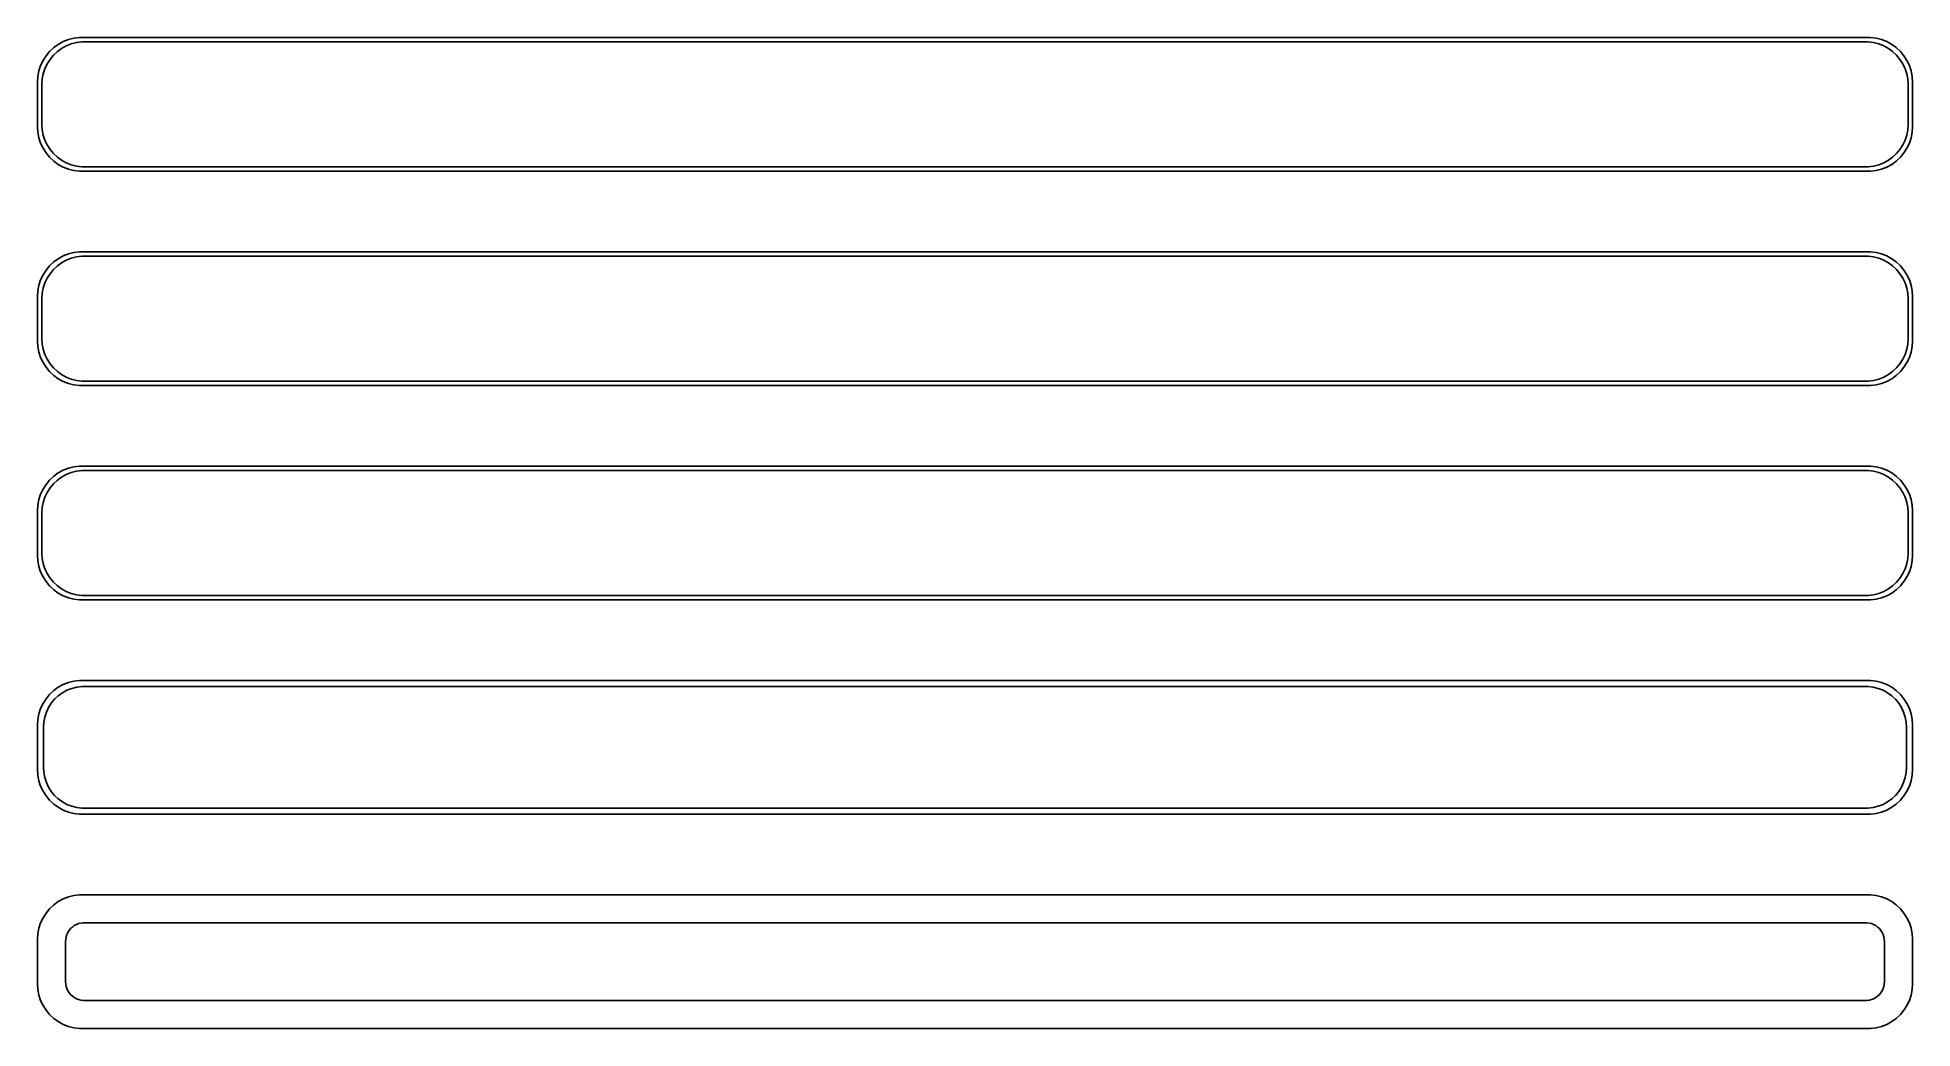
# Model space of a CAD drawing. Header units: metres. Extents: x -105 to 105, y 113 to 223.
import ezdxf

# ---------------------------------------------------------------- set-up
doc = ezdxf.new("R2010")
doc.units = ezdxf.units.M

msp = doc.modelspace()

# ---------------------------------------------------------------- linework, layer by layer
for p, q in [((-102.679, 222.722), (-103.187, 222.353)), ((-102.129, 223.024), (-102.679, 222.722)), ((-101.545, 223.255), (-102.129, 223.024)), ((-101.772, 222.548), (-101.218, 222.768)), ((-100.937, 223.411), (-101.545, 223.255)), ((-101.218, 222.768), (-100.64, 222.916)), ((-100.314, 223.49), (-100.937, 223.411)), ((-100.64, 222.916), (-100.048, 222.991)), ((100.314, 223.49), (-100.314, 223.49)), ((-100.048, 222.991), (100.048, 222.991)), ((100.048, 222.991), (100.64, 222.916)), ((100.937, 223.411), (100.314, 223.49)), ((100.64, 222.916), (101.218, 222.768)), ((101.545, 223.255), (100.937, 223.411)), ((101.218, 222.768), (101.772, 222.548)), ((102.129, 223.024), (101.545, 223.255)), ((102.679, 222.722), (102.129, 223.024)), ((103.187, 222.353), (102.679, 222.722)), ((-104.382, 220.909), (-104.649, 220.341)), ((-104.045, 221.439), (-104.382, 220.909)), ((-104.166, 219.999), (-103.912, 220.538)), ((-103.645, 221.923), (-104.045, 221.439)), ((-103.912, 220.538), (-103.593, 221.042)), ((-103.187, 222.353), (-103.645, 221.923)), ((-103.593, 221.042), (-103.213, 221.502)), ((-103.213, 221.502), (-102.778, 221.91)), ((-102.778, 221.91), (-102.295, 222.261)), ((-102.295, 222.261), (-101.772, 222.548)), ((101.772, 222.548), (102.295, 222.261)), ((102.295, 222.261), (102.778, 221.91)), ((102.778, 221.91), (103.213, 221.502)), ((103.645, 221.923), (103.187, 222.353)), ((103.213, 221.502), (103.593, 221.042)), ((103.593, 221.042), (103.912, 220.538)), ((104.045, 221.439), (103.645, 221.923)), ((103.912, 220.538), (104.166, 219.999)), ((104.382, 220.909), (104.045, 221.439)), ((104.649, 220.341), (104.382, 220.909)), ((-104.961, 219.127), (-105, 218.5)), ((-105, 218.5), (-105, 213.5)), ((-104.843, 219.743), (-104.961, 219.127)), ((-104.649, 220.341), (-104.843, 219.743)), ((-104.5, 218.25), (-104.463, 218.845)), ((-104.463, 218.845), (-104.351, 219.431)), ((-104.351, 219.431), (-104.166, 219.999)), ((104.166, 219.999), (104.351, 219.431)), ((104.351, 219.431), (104.463, 218.845)), ((104.463, 218.845), (104.5, 218.25)), ((104.843, 219.743), (104.649, 220.341)), ((104.961, 219.127), (104.843, 219.743)), ((105, 218.5), (104.961, 219.127)), ((105, 213.5), (105, 218.5)), ((-104.5, 213.75), (-104.5, 218.25)), ((104.5, 218.25), (104.5, 213.75)), ((-105, 213.5), (-104.961, 212.873)), ((-104.961, 212.873), (-104.843, 212.257)), ((-104.843, 212.257), (-104.649, 211.659)), ((-104.463, 213.155), (-104.5, 213.75)), ((-104.351, 212.569), (-104.463, 213.155)), ((-104.166, 212.001), (-104.351, 212.569)), ((104.351, 212.569), (104.166, 212.001)), ((104.463, 213.155), (104.351, 212.569)), ((104.5, 213.75), (104.463, 213.155)), ((104.649, 211.659), (104.843, 212.257)), ((104.843, 212.257), (104.961, 212.873)), ((104.961, 212.873), (105, 213.5)), ((-104.649, 211.659), (-104.382, 211.091)), ((-104.382, 211.091), (-104.045, 210.561)), ((-103.912, 211.462), (-104.166, 212.001)), ((-104.045, 210.561), (-103.645, 210.077)), ((-103.593, 210.958), (-103.912, 211.462)), ((-103.645, 210.077), (-103.187, 209.647)), ((-103.213, 210.498), (-103.593, 210.958)), ((-102.778, 210.09), (-103.213, 210.498)), ((-102.295, 209.739), (-102.778, 210.09)), ((102.778, 210.09), (102.295, 209.739)), ((103.213, 210.498), (102.778, 210.09)), ((103.187, 209.647), (103.645, 210.077)), ((103.593, 210.958), (103.213, 210.498)), ((103.912, 211.462), (103.593, 210.958)), ((103.645, 210.077), (104.045, 210.561)), ((104.166, 212.001), (103.912, 211.462)), ((104.045, 210.561), (104.382, 211.091)), ((104.382, 211.091), (104.649, 211.659)), ((-103.187, 209.647), (-102.679, 209.278)), ((-102.679, 209.278), (-102.129, 208.976)), ((-101.772, 209.452), (-102.295, 209.739)), ((-102.129, 208.976), (-101.545, 208.745)), ((-101.218, 209.232), (-101.772, 209.452)), ((-101.545, 208.745), (-100.937, 208.589)), ((-100.64, 209.084), (-101.218, 209.232)), ((-100.937, 208.589), (-100.314, 208.51)), ((-100.048, 209.009), (-100.64, 209.084)), ((-100.314, 208.51), (100.314, 208.51)), ((100.048, 209.009), (-100.048, 209.009)), ((100.64, 209.084), (100.048, 209.009)), ((100.314, 208.51), (100.937, 208.589)), ((101.218, 209.232), (100.64, 209.084)), ((100.937, 208.589), (101.545, 208.745)), ((101.772, 209.452), (101.218, 209.232)), ((101.545, 208.745), (102.129, 208.976)), ((102.295, 209.739), (101.772, 209.452)), ((102.129, 208.976), (102.679, 209.278)), ((102.679, 209.278), (103.187, 209.647)), ((-104.045, 197.439), (-104.382, 196.909)), ((-103.645, 197.923), (-104.045, 197.439)), ((-103.187, 198.353), (-103.645, 197.923)), ((-103.593, 197.042), (-103.213, 197.502)), ((-103.213, 197.502), (-102.778, 197.91)), ((-102.679, 198.722), (-103.187, 198.353)), ((-102.778, 197.91), (-102.295, 198.261)), ((-102.129, 199.024), (-102.679, 198.722)), ((-102.295, 198.261), (-101.772, 198.548)), ((-101.545, 199.255), (-102.129, 199.024)), ((-101.772, 198.548), (-101.218, 198.768)), ((-100.937, 199.411), (-101.545, 199.255)), ((-101.218, 198.768), (-100.64, 198.916)), ((-100.314, 199.49), (-100.937, 199.411)), ((-100.64, 198.916), (-100.048, 198.991)), ((100.314, 199.49), (-100.314, 199.49)), ((-100.048, 198.991), (100.048, 198.991)), ((100.048, 198.991), (100.64, 198.916)), ((100.937, 199.411), (100.314, 199.49)), ((100.64, 198.916), (101.218, 198.768)), ((101.545, 199.255), (100.937, 199.411)), ((101.218, 198.768), (101.772, 198.548)), ((102.129, 199.024), (101.545, 199.255)), ((101.772, 198.548), (102.295, 198.261)), ((102.679, 198.722), (102.129, 199.024)), ((102.295, 198.261), (102.778, 197.91)), ((103.187, 198.353), (102.679, 198.722)), ((102.778, 197.91), (103.213, 197.502)), ((103.645, 197.923), (103.187, 198.353)), ((103.213, 197.502), (103.593, 197.042)), ((104.045, 197.439), (103.645, 197.923)), ((104.382, 196.909), (104.045, 197.439)), ((-104.843, 195.743), (-104.961, 195.127)), ((-104.649, 196.341), (-104.843, 195.743)), ((-104.382, 196.909), (-104.649, 196.341)), ((-104.463, 194.845), (-104.351, 195.431)), ((-104.351, 195.431), (-104.166, 195.999)), ((-104.166, 195.999), (-103.912, 196.538)), ((-103.912, 196.538), (-103.593, 197.042)), ((103.593, 197.042), (103.912, 196.538)), ((103.912, 196.538), (104.166, 195.999)), ((104.166, 195.999), (104.351, 195.431)), ((104.351, 195.431), (104.463, 194.845)), ((104.649, 196.341), (104.382, 196.909)), ((104.843, 195.743), (104.649, 196.341)), ((104.961, 195.127), (104.843, 195.743)), ((-104.961, 195.127), (-105, 194.5)), ((-105, 194.5), (-105, 189.5)), ((-104.5, 194.25), (-104.463, 194.845)), ((-104.5, 189.75), (-104.5, 194.25)), ((104.463, 194.845), (104.5, 194.25)), ((104.5, 194.25), (104.5, 189.75)), ((105, 194.5), (104.961, 195.127)), ((105, 189.5), (105, 194.5)), ((-105, 189.5), (-104.961, 188.873)), ((-104.463, 189.155), (-104.5, 189.75)), ((-104.351, 188.569), (-104.463, 189.155)), ((104.463, 189.155), (104.351, 188.569)), ((104.5, 189.75), (104.463, 189.155)), ((104.961, 188.873), (105, 189.5)), ((-104.961, 188.873), (-104.843, 188.257)), ((-104.843, 188.257), (-104.649, 187.659)), ((-104.649, 187.659), (-104.382, 187.091)), ((-104.382, 187.091), (-104.045, 186.561)), ((-104.166, 188.001), (-104.351, 188.569)), ((-103.912, 187.462), (-104.166, 188.001)), ((-103.593, 186.958), (-103.912, 187.462)), ((-103.213, 186.498), (-103.593, 186.958)), ((103.593, 186.958), (103.213, 186.498)), ((103.912, 187.462), (103.593, 186.958)), ((104.166, 188.001), (103.912, 187.462)), ((104.045, 186.561), (104.382, 187.091)), ((104.351, 188.569), (104.166, 188.001)), ((104.382, 187.091), (104.649, 187.659)), ((104.649, 187.659), (104.843, 188.257)), ((104.843, 188.257), (104.961, 188.873)), ((-104.045, 186.561), (-103.645, 186.077)), ((-103.645, 186.077), (-103.187, 185.647)), ((-102.778, 186.09), (-103.213, 186.498)), ((-103.187, 185.647), (-102.679, 185.278)), ((-102.295, 185.739), (-102.778, 186.09)), ((-102.679, 185.278), (-102.129, 184.976)), ((-101.772, 185.452), (-102.295, 185.739)), ((-102.129, 184.976), (-101.545, 184.745)), ((-101.218, 185.232), (-101.772, 185.452)), ((-100.64, 185.084), (-101.218, 185.232)), ((-100.048, 185.009), (-100.64, 185.084)), ((100.048, 185.009), (-100.048, 185.009)), ((100.64, 185.084), (100.048, 185.009)), ((101.218, 185.232), (100.64, 185.084)), ((101.772, 185.452), (101.218, 185.232)), ((101.545, 184.745), (102.129, 184.976)), ((102.295, 185.739), (101.772, 185.452)), ((102.129, 184.976), (102.679, 185.278)), ((102.778, 186.09), (102.295, 185.739)), ((102.679, 185.278), (103.187, 185.647)), ((103.213, 186.498), (102.778, 186.09)), ((103.187, 185.647), (103.645, 186.077)), ((103.645, 186.077), (104.045, 186.561)), ((-101.545, 184.745), (-100.937, 184.589)), ((-100.937, 184.589), (-100.314, 184.51)), ((-100.314, 184.51), (100.314, 184.51)), ((100.314, 184.51), (100.937, 184.589)), ((100.937, 184.589), (101.545, 184.745)), ((-103.187, 174.353), (-103.645, 173.923)), ((-102.679, 174.722), (-103.187, 174.353)), ((-102.129, 175.024), (-102.679, 174.722)), ((-102.295, 174.261), (-101.772, 174.548)), ((-101.545, 175.255), (-102.129, 175.024)), ((-101.772, 174.548), (-101.218, 174.768)), ((-100.937, 175.411), (-101.545, 175.255)), ((-101.218, 174.768), (-100.64, 174.916)), ((-100.314, 175.49), (-100.937, 175.411)), ((-100.64, 174.916), (-100.048, 174.991)), ((100.314, 175.49), (-100.314, 175.49)), ((-100.048, 174.991), (100.048, 174.991)), ((100.048, 174.991), (100.64, 174.916)), ((100.937, 175.411), (100.314, 175.49)), ((100.64, 174.916), (101.218, 174.768)), ((101.545, 175.255), (100.937, 175.411)), ((101.218, 174.768), (101.772, 174.548)), ((102.129, 175.024), (101.545, 175.255)), ((101.772, 174.548), (102.295, 174.261)), ((102.679, 174.722), (102.129, 175.024)), ((103.187, 174.353), (102.679, 174.722)), ((103.645, 173.923), (103.187, 174.353)), ((-104.649, 172.341), (-104.843, 171.743)), ((-104.382, 172.909), (-104.649, 172.341)), ((-104.045, 173.439), (-104.382, 172.909)), ((-104.166, 171.999), (-103.912, 172.538)), ((-103.645, 173.923), (-104.045, 173.439)), ((-103.912, 172.538), (-103.593, 173.042)), ((-103.593, 173.042), (-103.213, 173.502)), ((-103.213, 173.502), (-102.778, 173.91)), ((-102.778, 173.91), (-102.295, 174.261)), ((102.295, 174.261), (102.778, 173.91)), ((102.778, 173.91), (103.213, 173.502)), ((103.213, 173.502), (103.593, 173.042)), ((103.593, 173.042), (103.912, 172.538)), ((104.045, 173.439), (103.645, 173.923)), ((103.912, 172.538), (104.166, 171.999)), ((104.382, 172.909), (104.045, 173.439)), ((104.649, 172.341), (104.382, 172.909)), ((104.843, 171.743), (104.649, 172.341)), ((-104.961, 171.127), (-105, 170.5)), ((-105, 170.5), (-105, 165.5)), ((-104.843, 171.743), (-104.961, 171.127)), ((-104.5, 170.25), (-104.463, 170.845)), ((-104.5, 165.75), (-104.5, 170.25)), ((-104.463, 170.845), (-104.351, 171.431)), ((-104.351, 171.431), (-104.166, 171.999)), ((104.166, 171.999), (104.351, 171.431)), ((104.351, 171.431), (104.463, 170.845)), ((104.463, 170.845), (104.5, 170.25)), ((104.5, 170.25), (104.5, 165.75)), ((104.961, 171.127), (104.843, 171.743)), ((105, 170.5), (104.961, 171.127)), ((105, 165.5), (105, 170.5)), ((-105, 165.5), (-104.961, 164.873)), ((-104.961, 164.873), (-104.843, 164.257)), ((-104.843, 164.257), (-104.649, 163.659)), ((-104.463, 165.155), (-104.5, 165.75)), ((-104.351, 164.569), (-104.463, 165.155)), ((-104.166, 164.001), (-104.351, 164.569)), ((-103.912, 163.462), (-104.166, 164.001)), ((104.166, 164.001), (103.912, 163.462)), ((104.351, 164.569), (104.166, 164.001)), ((104.463, 165.155), (104.351, 164.569)), ((104.5, 165.75), (104.463, 165.155)), ((104.649, 163.659), (104.843, 164.257)), ((104.843, 164.257), (104.961, 164.873)), ((104.961, 164.873), (105, 165.5)), ((-104.649, 163.659), (-104.382, 163.091)), ((-104.382, 163.091), (-104.045, 162.561)), ((-104.045, 162.561), (-103.645, 162.077)), ((-103.593, 162.958), (-103.912, 163.462)), ((-103.645, 162.077), (-103.187, 161.647)), ((-103.213, 162.498), (-103.593, 162.958)), ((-102.778, 162.09), (-103.213, 162.498)), ((-102.295, 161.739), (-102.778, 162.09)), ((-101.772, 161.452), (-102.295, 161.739)), ((102.295, 161.739), (101.772, 161.452)), ((102.778, 162.09), (102.295, 161.739)), ((103.213, 162.498), (102.778, 162.09)), ((103.187, 161.647), (103.645, 162.077)), ((103.593, 162.958), (103.213, 162.498)), ((103.912, 163.462), (103.593, 162.958)), ((103.645, 162.077), (104.045, 162.561)), ((104.045, 162.561), (104.382, 163.091)), ((104.382, 163.091), (104.649, 163.659)), ((-103.187, 161.647), (-102.679, 161.278)), ((-102.679, 161.278), (-102.129, 160.976)), ((-102.129, 160.976), (-101.545, 160.745)), ((-101.218, 161.232), (-101.772, 161.452)), ((-101.545, 160.745), (-100.937, 160.589)), ((-100.64, 161.084), (-101.218, 161.232)), ((-100.937, 160.589), (-100.314, 160.51)), ((-100.048, 161.009), (-100.64, 161.084)), ((-100.314, 160.51), (100.314, 160.51)), ((100.048, 161.009), (-100.048, 161.009)), ((100.64, 161.084), (100.048, 161.009)), ((100.314, 160.51), (100.937, 160.589)), ((101.218, 161.232), (100.64, 161.084)), ((100.937, 160.589), (101.545, 160.745)), ((101.772, 161.452), (101.218, 161.232)), ((101.545, 160.745), (102.129, 160.976)), ((102.129, 160.976), (102.679, 161.278)), ((102.679, 161.278), (103.187, 161.647)), ((-101.545, 151.255), (-102.129, 151.024)), ((-100.937, 151.411), (-101.545, 151.255)), ((-100.314, 151.49), (-100.937, 151.411)), ((100.314, 151.49), (-100.314, 151.49)), ((100.937, 151.411), (100.314, 151.49)), ((101.545, 151.255), (100.937, 151.411)), ((102.129, 151.024), (101.545, 151.255)), ((-104.045, 149.439), (-104.382, 148.909)), ((-103.645, 149.923), (-104.045, 149.439)), ((-103.187, 150.353), (-103.645, 149.923)), ((-103.454, 148.941), (-103.088, 149.384)), ((-102.679, 150.722), (-103.187, 150.353)), ((-103.088, 149.384), (-102.668, 149.778)), ((-102.129, 151.024), (-102.679, 150.722)), ((-102.668, 149.778), (-102.203, 150.116)), ((-102.203, 150.116), (-101.699, 150.393)), ((-101.699, 150.393), (-101.165, 150.604)), ((-101.165, 150.604), (-100.608, 150.747)), ((-100.608, 150.747), (-100.037, 150.819)), ((-100.037, 150.819), (100.037, 150.819)), ((100.037, 150.819), (100.608, 150.747)), ((100.608, 150.747), (101.165, 150.604)), ((101.165, 150.604), (101.699, 150.393)), ((101.699, 150.393), (102.203, 150.116)), ((102.679, 150.722), (102.129, 151.024)), ((102.203, 150.116), (102.668, 149.778)), ((102.668, 149.778), (103.088, 149.384)), ((103.187, 150.353), (102.679, 150.722)), ((103.088, 149.384), (103.454, 148.941)), ((103.645, 149.923), (103.187, 150.353)), ((104.045, 149.439), (103.645, 149.923)), ((104.382, 148.909), (104.045, 149.439)), ((-104.961, 147.127), (-105, 146.5)), ((-104.843, 147.743), (-104.961, 147.127)), ((-104.649, 148.341), (-104.843, 147.743)), ((-104.382, 148.909), (-104.649, 148.341)), ((-104.292, 146.824), (-104.185, 147.389)), ((-104.185, 147.389), (-104.007, 147.935)), ((-104.007, 147.935), (-103.762, 148.456)), ((-103.762, 148.456), (-103.454, 148.941)), ((103.454, 148.941), (103.762, 148.456)), ((103.762, 148.456), (104.007, 147.935)), ((104.007, 147.935), (104.185, 147.389)), ((104.185, 147.389), (104.292, 146.824)), ((104.649, 148.341), (104.382, 148.909)), ((104.843, 147.743), (104.649, 148.341)), ((104.961, 147.127), (104.843, 147.743)), ((105, 146.5), (104.961, 147.127)), ((-105, 146.5), (-105, 141.5)), ((-104.328, 146.25), (-104.292, 146.824)), ((-104.328, 141.75), (-104.328, 146.25)), ((104.292, 146.824), (104.328, 146.25)), ((104.328, 146.25), (104.328, 141.75)), ((105, 141.5), (105, 146.5)), ((-105, 141.5), (-104.961, 140.873)), ((-104.961, 140.873), (-104.843, 140.257)), ((-104.292, 141.176), (-104.328, 141.75)), ((-104.185, 140.611), (-104.292, 141.176)), ((104.292, 141.176), (104.185, 140.611)), ((104.328, 141.75), (104.292, 141.176)), ((104.843, 140.257), (104.961, 140.873)), ((104.961, 140.873), (105, 141.5)), ((-104.843, 140.257), (-104.649, 139.659)), ((-104.649, 139.659), (-104.382, 139.091)), ((-104.382, 139.091), (-104.045, 138.561)), ((-104.007, 140.065), (-104.185, 140.611)), ((-103.762, 139.544), (-104.007, 140.065)), ((-103.454, 139.059), (-103.762, 139.544)), ((-103.088, 138.616), (-103.454, 139.059)), ((-102.668, 138.222), (-103.088, 138.616)), ((103.088, 138.616), (102.668, 138.222)), ((103.454, 139.059), (103.088, 138.616)), ((103.762, 139.544), (103.454, 139.059)), ((104.007, 140.065), (103.762, 139.544)), ((104.185, 140.611), (104.007, 140.065)), ((104.045, 138.561), (104.382, 139.091)), ((104.382, 139.091), (104.649, 139.659)), ((104.649, 139.659), (104.843, 140.257)), ((-104.045, 138.561), (-103.645, 138.077)), ((-103.645, 138.077), (-103.187, 137.647)), ((-103.187, 137.647), (-102.679, 137.278)), ((-102.679, 137.278), (-102.129, 136.976)), ((-102.203, 137.884), (-102.668, 138.222)), ((-101.699, 137.607), (-102.203, 137.884)), ((-102.129, 136.976), (-101.545, 136.745)), ((-101.165, 137.396), (-101.699, 137.607)), ((-101.545, 136.745), (-100.937, 136.589)), ((-100.608, 137.253), (-101.165, 137.396)), ((-100.937, 136.589), (-100.314, 136.51)), ((-100.037, 137.181), (-100.608, 137.253)), ((-100.314, 136.51), (100.314, 136.51)), ((100.037, 137.181), (-100.037, 137.181)), ((100.608, 137.253), (100.037, 137.181)), ((100.314, 136.51), (100.937, 136.589)), ((101.165, 137.396), (100.608, 137.253)), ((100.937, 136.589), (101.545, 136.745)), ((101.699, 137.607), (101.165, 137.396)), ((101.545, 136.745), (102.129, 136.976)), ((102.203, 137.884), (101.699, 137.607)), ((102.129, 136.976), (102.679, 137.278)), ((102.668, 138.222), (102.203, 137.884)), ((102.679, 137.278), (103.187, 137.647)), ((103.187, 137.647), (103.645, 138.077)), ((103.645, 138.077), (104.045, 138.561)), ((-103.187, 126.353), (-103.645, 125.923)), ((-102.679, 126.722), (-103.187, 126.353)), ((-102.129, 127.024), (-102.679, 126.722)), ((-101.545, 127.255), (-102.129, 127.024)), ((-100.937, 127.411), (-101.545, 127.255)), ((-100.314, 127.49), (-100.937, 127.411)), ((100.314, 127.49), (-100.314, 127.49)), ((100.937, 127.411), (100.314, 127.49)), ((101.545, 127.255), (100.937, 127.411)), ((102.129, 127.024), (101.545, 127.255)), ((102.679, 126.722), (102.129, 127.024)), ((103.187, 126.353), (102.679, 126.722)), ((103.645, 125.923), (103.187, 126.353)), ((-104.649, 124.341), (-104.843, 123.743)), ((-104.382, 124.909), (-104.649, 124.341)), ((-104.045, 125.439), (-104.382, 124.909)), ((-103.645, 125.923), (-104.045, 125.439)), ((-101.095, 123.875), (-100.88, 124.031)), ((-100.88, 124.031), (-100.648, 124.159)), ((-100.648, 124.159), (-100.402, 124.256)), ((-100.402, 124.256), (-100.145, 124.322)), ((-100.145, 124.322), (-99.882, 124.355)), ((-99.882, 124.355), (99.882, 124.355)), ((99.882, 124.355), (100.145, 124.322)), ((100.145, 124.322), (100.402, 124.256)), ((100.402, 124.256), (100.648, 124.159)), ((100.648, 124.159), (100.88, 124.031)), ((100.88, 124.031), (101.095, 123.875)), ((104.045, 125.439), (103.645, 125.923)), ((104.382, 124.909), (104.045, 125.439)), ((104.649, 124.341), (104.382, 124.909)), ((104.843, 123.743), (104.649, 124.341)), ((-104.961, 123.127), (-105, 122.5)), ((-105, 122.5), (-105, 117.5)), ((-104.843, 123.743), (-104.961, 123.127)), ((-101.86, 122.25), (-101.843, 122.514)), ((-101.86, 117.75), (-101.86, 122.25)), ((-101.843, 122.514), (-101.793, 122.775)), ((-101.793, 122.775), (-101.711, 123.027)), ((-101.711, 123.027), (-101.599, 123.266)), ((-101.599, 123.266), (-101.457, 123.49)), ((-101.457, 123.49), (-101.288, 123.694)), ((-101.288, 123.694), (-101.095, 123.875)), ((101.095, 123.875), (101.288, 123.694)), ((101.288, 123.694), (101.457, 123.49)), ((101.457, 123.49), (101.599, 123.266)), ((101.599, 123.266), (101.711, 123.027)), ((101.711, 123.027), (101.793, 122.775)), ((101.793, 122.775), (101.843, 122.514)), ((101.843, 122.514), (101.86, 122.25)), ((101.86, 122.25), (101.86, 117.75)), ((104.961, 123.127), (104.843, 123.743)), ((105, 122.5), (104.961, 123.127)), ((105, 117.5), (105, 122.5)), ((-101.843, 117.486), (-101.86, 117.75)), ((101.86, 117.75), (101.843, 117.486)), ((-105, 117.5), (-104.961, 116.873)), ((-104.961, 116.873), (-104.843, 116.257)), ((-104.843, 116.257), (-104.649, 115.659)), ((-104.649, 115.659), (-104.382, 115.091)), ((-101.793, 117.225), (-101.843, 117.486)), ((-101.711, 116.973), (-101.793, 117.225)), ((-101.599, 116.734), (-101.711, 116.973)), ((-101.457, 116.51), (-101.599, 116.734)), ((-101.288, 116.306), (-101.457, 116.51)), ((-101.095, 116.125), (-101.288, 116.306)), ((-100.88, 115.969), (-101.095, 116.125)), ((-100.648, 115.841), (-100.88, 115.969)), ((-100.402, 115.744), (-100.648, 115.841)), ((-100.145, 115.678), (-100.402, 115.744)), ((-99.882, 115.645), (-100.145, 115.678)), ((99.882, 115.645), (-99.882, 115.645)), ((100.145, 115.678), (99.882, 115.645)), ((100.402, 115.744), (100.145, 115.678)), ((100.648, 115.841), (100.402, 115.744)), ((100.88, 115.969), (100.648, 115.841)), ((101.095, 116.125), (100.88, 115.969)), ((101.288, 116.306), (101.095, 116.125)), ((101.457, 116.51), (101.288, 116.306)), ((101.599, 116.734), (101.457, 116.51)), ((101.711, 116.973), (101.599, 116.734)), ((101.793, 117.225), (101.711, 116.973)), ((101.843, 117.486), (101.793, 117.225)), ((104.382, 115.091), (104.649, 115.659)), ((104.649, 115.659), (104.843, 116.257)), ((104.843, 116.257), (104.961, 116.873)), ((104.961, 116.873), (105, 117.5)), ((-104.382, 115.091), (-104.045, 114.561)), ((-104.045, 114.561), (-103.645, 114.077)), ((-103.645, 114.077), (-103.187, 113.647)), ((-103.187, 113.647), (-102.679, 113.278)), ((102.679, 113.278), (103.187, 113.647)), ((103.187, 113.647), (103.645, 114.077)), ((103.645, 114.077), (104.045, 114.561)), ((104.045, 114.561), (104.382, 115.091)), ((-102.679, 113.278), (-102.129, 112.976)), ((-102.129, 112.976), (-101.545, 112.745)), ((-101.545, 112.745), (-100.937, 112.589)), ((-100.937, 112.589), (-100.314, 112.51)), ((-100.314, 112.51), (100.314, 112.51)), ((100.314, 112.51), (100.937, 112.589)), ((100.937, 112.589), (101.545, 112.745)), ((101.545, 112.745), (102.129, 112.976)), ((102.129, 112.976), (102.679, 113.278))]:
    msp.add_line(p, q)

doc.saveas('drawing.dxf')
